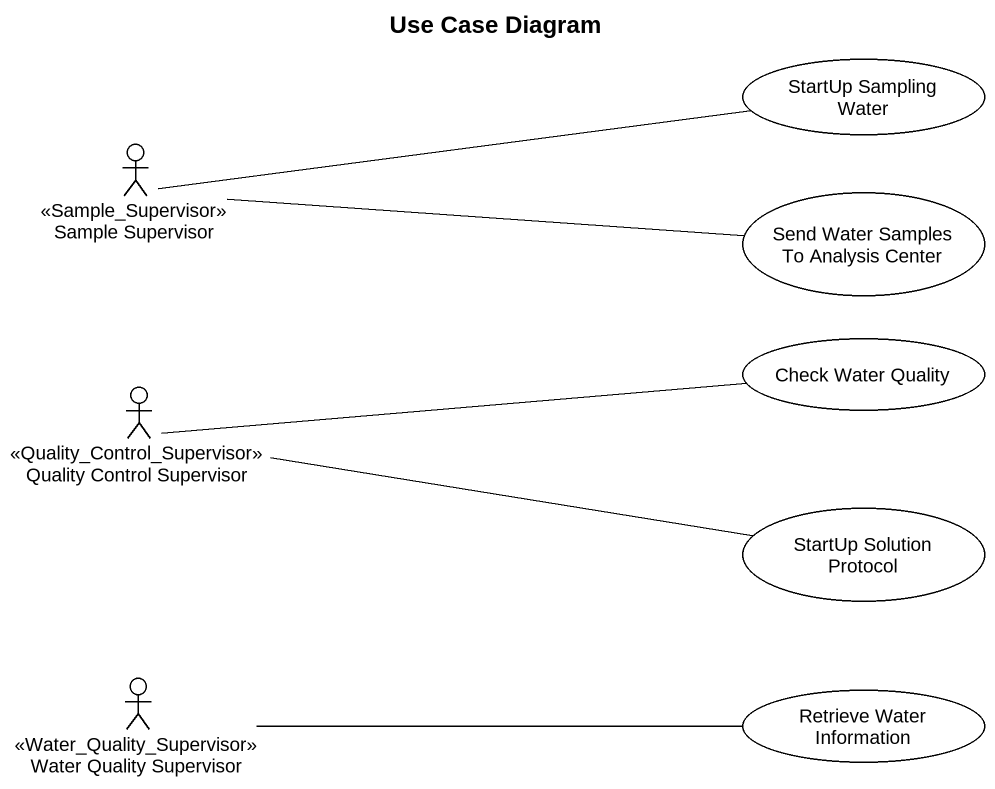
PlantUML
@startuml
title Use Case Diagram
usecase "StartUp Sampling Water" as StartUp_Sampling_Water
actor "Sample Supervisor" as Sample_Supervisor <<Sample_Supervisor>>
usecase "Send Water Samples To Analysis Center" as Send_Water_Samples_To
usecase "Check Water Quality" as Check_Water_Quality
actor "Quality Control Supervisor" as Quality_Control_Supervisor <<Quality_Control_Supervisor>>
usecase "StartUp Solution Protocol" as StartUp_Solution_Protocol
actor "Water Quality Supervisor" as Water_Quality_Supervisor <<Water_Quality_Supervisor>>
usecase "Retrieve Water Information" as Retrieve_Water_Information
Sample_Supervisor -right- StartUp_Sampling_Water
Sample_Supervisor -right- Send_Water_Samples_To
Quality_Control_Supervisor -right- Check_Water_Quality
Quality_Control_Supervisor -right- StartUp_Solution_Protocol
Water_Quality_Supervisor -right- Retrieve_Water_Information
@enduml
